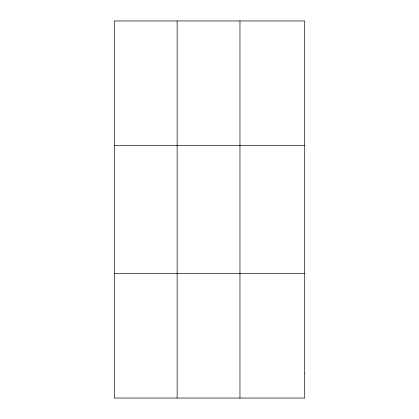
<?xml version="1.0" encoding="UTF-8"?>
<svg xmlns="http://www.w3.org/2000/svg" width="419" height="419" viewBox="0 0 419 419"><rect width="100%" height="100%" fill="white"/><g stroke="black" fill="none" stroke-linecap="round" stroke-linejoin="round"><path stroke-width="0.63" d="M177.127 398.05L177.127 20.95M239.967 398.05L239.967 20.95M114.287 145.393L304.713 145.393M114.287 273.607L304.713 273.607M304.713 373.161L304.713 398.05L114.287 398.05L114.287 20.95L304.713 20.95L304.713 373.161"/></g></svg>
